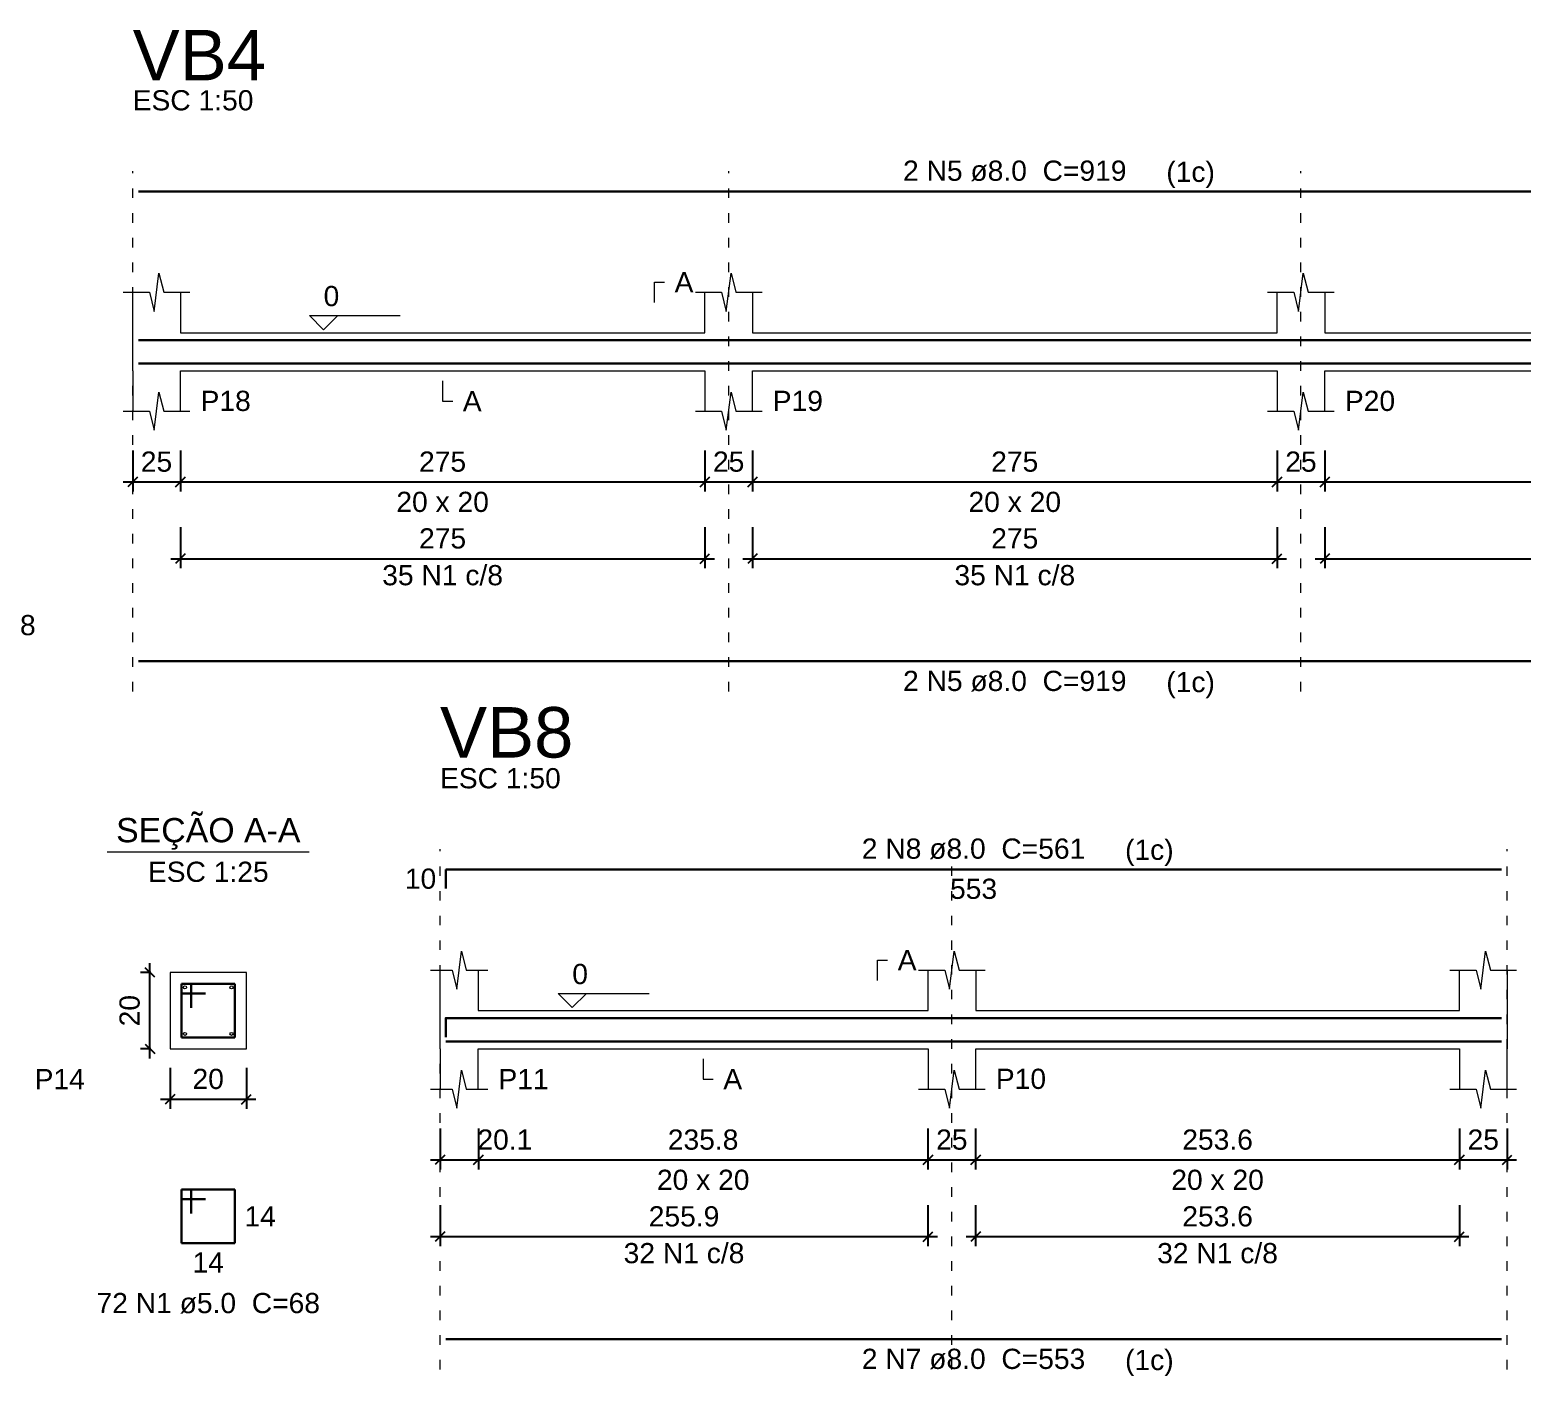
# Model space of a CAD drawing. Header units: millimetres. Extents: x 7 to 580, y -90 to 91.
# Drawn here: x 488.26 to 503.91, y 40.63 to 54.74 of the extents above; entities that cross this region are included whole.
import ezdxf

# ---------------------------------------------------------------- set-up
doc = ezdxf.new("R2010")
doc.units = ezdxf.units.MM
doc.linetypes.add('DOT2', pattern=[3.175, 0, -3.175])
for name, color, linetype, lineweight in [('DT-Barras na forma', 2, 'Continuous', 30), ('DT-Barras no corte', 5, 'Continuous', 5), ('DT-Barras rebatidas', 2, 'Continuous', 30), ('DT-Cotas', 9, 'Continuous', 5), ('DT-Forma', 5, 'Continuous', 5), ('DT-Pontilhado', 9, 'DOT2', 5), ('DT-Textos', 7, 'Continuous', 5), ('DT-Título', 3, 'Continuous', 20)]:
    doc.layers.add(name, color=color, linetype=linetype, lineweight=lineweight)
doc.styles.add('Arial', font='arial.ttf')
doc.styles.get("Standard").update_dxf_attribs({"font": 'arial.ttf'})
doc.dimstyles.new('UM_25.000000', dxfattribs={"dimtxt": 0.18, "dimasz": 0.1, "dimexe": 0.1, "dimexo": 0.2, "dimgap": 0, "dimtad": 1, "dimtih": 1, "dimtoh": 1, "dimdec": 1, "dimlfac": 25, "dimzin": 0, "dimdsep": 46, "dimtxsty": 'Standard', "dimblk": 'CLOSED', "dimblk1": 'CLOSED', "dimblk2": 'CLOSED', "dimcen": 0.09, "dimdle": 0.1, "dimadec": 1, "dimazin": 2, "dimtfac": 1, "dimtdec": 4, "dimtofl": 0, "dimtmove": 0, "dimatfit": 3, "dimldrblk": 'CLOSED', "dimfxl": 1, "dimtolj": 1, "dimarcsym": 0})
doc.dimstyles.new('UM_50.000000', dxfattribs={"dimtxt": 0.18, "dimasz": 0.1, "dimexe": 0.1, "dimexo": 0.2, "dimgap": 0, "dimtad": 1, "dimtih": 1, "dimtoh": 1, "dimdec": 1, "dimlfac": 50, "dimzin": 0, "dimdsep": 46, "dimtxsty": 'Standard', "dimblk": 'CLOSED', "dimblk1": 'CLOSED', "dimblk2": 'CLOSED', "dimcen": 0.09, "dimdle": 0.1, "dimadec": 1, "dimazin": 2, "dimtfac": 1, "dimtdec": 4, "dimtofl": 0, "dimtmove": 0, "dimatfit": 3, "dimldrblk": 'CLOSED', "dimfxl": 1, "dimtolj": 1, "dimarcsym": 0})

# ---------------------------------------------------------------- blocks, each defined once
blk = doc.blocks.new('_OBLIQUE')
at = {"color": 0, "linetype": 'ByBlock', "lineweight": -2}
blk.add_line((-0.5, -0.5), (0.5, 0.5), dxfattribs=at)
blk = doc.blocks.new('*D422')
at = {"layer": 'Defpoints', "color": 0, "transparency": 16777216}
for p in [(489.336, 50.534), (489.836, 50.534), (489.836, 50.004)]:
    blk.add_point(p, dxfattribs=at)
at = {"layer": 'DT-Cotas', "color": 0, "lineweight": -2, "transparency": 16777216}
for p, q in [((489.336, 50.334), (489.336, 49.904)), ((489.836, 50.334), (489.836, 49.904)), ((489.236, 50.004), (489.936, 50.004))]:
    blk.add_line(p, q, dxfattribs=at)
at = {"layer": 'DT-Cotas', "color": 0, "lineweight": -2, "transparency": 16777216, "xscale": 0.1, "yscale": 0.1, "zscale": 0.1, "rotation": 180}
blk.add_blockref('_OBLIQUE', (489.336, 50.004), dxfattribs=at)
at = {"layer": 'DT-Cotas', "color": 0, "lineweight": -2, "transparency": 16777216, "xscale": 0.1, "yscale": 0.1, "zscale": 0.1}
blk.add_blockref('_OBLIQUE', (489.836, 50.004), dxfattribs=at)
at = {"layer": 'DT-Cotas', "transparency": 16777216, "insert": (489.586, 50.216), "char_height": 0.2118, "attachment_point": 5, "rotation": 0.0057, "style": 'Arial'}
blk.add_mtext('\\A1;25', dxfattribs=at)
blk = doc.blocks.new('*D423')
at = {"layer": 'Defpoints', "color": 0, "transparency": 16777216}
for p in [(489.836, 50.534), (495.336, 50.534), (495.336, 50.004)]:
    blk.add_point(p, dxfattribs=at)
at = {"layer": 'DT-Cotas', "color": 0, "lineweight": -2, "transparency": 16777216}
for p, q in [((489.836, 50.334), (489.836, 49.904)), ((495.336, 50.334), (495.336, 49.904)), ((489.736, 50.004), (495.436, 50.004))]:
    blk.add_line(p, q, dxfattribs=at)
at = {"layer": 'DT-Cotas', "color": 0, "lineweight": -2, "transparency": 16777216, "xscale": 0.1, "yscale": 0.1, "zscale": 0.1, "rotation": 180}
blk.add_blockref('_OBLIQUE', (489.836, 50.004), dxfattribs=at)
at = {"layer": 'DT-Cotas', "color": 0, "lineweight": -2, "transparency": 16777216, "xscale": 0.1, "yscale": 0.1, "zscale": 0.1}
blk.add_blockref('_OBLIQUE', (495.336, 50.004), dxfattribs=at)
at = {"layer": 'DT-Cotas', "transparency": 16777216, "insert": (492.586, 50.216), "char_height": 0.2118, "attachment_point": 5, "rotation": 0.0057, "style": 'Arial'}
blk.add_mtext('\\A1;275', dxfattribs=at)
blk = doc.blocks.new('*D424')
at = {"layer": 'Defpoints', "color": 0, "transparency": 16777216}
for p in [(495.336, 50.534), (495.836, 50.534), (495.836, 50.004)]:
    blk.add_point(p, dxfattribs=at)
at = {"layer": 'DT-Cotas', "color": 0, "lineweight": -2, "transparency": 16777216}
for p, q in [((495.336, 50.334), (495.336, 49.904)), ((495.836, 50.334), (495.836, 49.904)), ((495.236, 50.004), (495.936, 50.004))]:
    blk.add_line(p, q, dxfattribs=at)
at = {"layer": 'DT-Cotas', "color": 0, "lineweight": -2, "transparency": 16777216, "xscale": 0.1, "yscale": 0.1, "zscale": 0.1, "rotation": 180}
blk.add_blockref('_OBLIQUE', (495.336, 50.004), dxfattribs=at)
at = {"layer": 'DT-Cotas', "color": 0, "lineweight": -2, "transparency": 16777216, "xscale": 0.1, "yscale": 0.1, "zscale": 0.1}
blk.add_blockref('_OBLIQUE', (495.836, 50.004), dxfattribs=at)
at = {"layer": 'DT-Cotas', "transparency": 16777216, "insert": (495.586, 50.216), "char_height": 0.2118, "attachment_point": 5, "rotation": 0.0057, "style": 'Arial'}
blk.add_mtext('\\A1;25', dxfattribs=at)
blk = doc.blocks.new('*D425')
at = {"layer": 'Defpoints', "color": 0, "transparency": 16777216}
for p in [(495.836, 50.534), (501.337, 50.534), (501.337, 50.004)]:
    blk.add_point(p, dxfattribs=at)
at = {"layer": 'DT-Cotas', "color": 0, "lineweight": -2, "transparency": 16777216}
for p, q in [((495.836, 50.334), (495.836, 49.904)), ((501.337, 50.334), (501.337, 49.904)), ((495.736, 50.004), (501.437, 50.004))]:
    blk.add_line(p, q, dxfattribs=at)
at = {"layer": 'DT-Cotas', "color": 0, "lineweight": -2, "transparency": 16777216, "xscale": 0.1, "yscale": 0.1, "zscale": 0.1, "rotation": 180}
blk.add_blockref('_OBLIQUE', (495.836, 50.004), dxfattribs=at)
at = {"layer": 'DT-Cotas', "color": 0, "lineweight": -2, "transparency": 16777216, "xscale": 0.1, "yscale": 0.1, "zscale": 0.1}
blk.add_blockref('_OBLIQUE', (501.337, 50.004), dxfattribs=at)
at = {"layer": 'DT-Cotas', "transparency": 16777216, "insert": (498.586, 50.216), "char_height": 0.2118, "attachment_point": 5, "rotation": 0.0057, "style": 'Arial'}
blk.add_mtext('\\A1;275', dxfattribs=at)
blk = doc.blocks.new('*D426')
at = {"layer": 'Defpoints', "color": 0, "transparency": 16777216}
for p in [(501.337, 50.534), (501.837, 50.534), (501.837, 50.004)]:
    blk.add_point(p, dxfattribs=at)
at = {"layer": 'DT-Cotas', "color": 0, "lineweight": -2, "transparency": 16777216}
for p, q in [((501.337, 50.334), (501.337, 49.904)), ((501.837, 50.334), (501.837, 49.904)), ((501.237, 50.004), (501.937, 50.004))]:
    blk.add_line(p, q, dxfattribs=at)
at = {"layer": 'DT-Cotas', "color": 0, "lineweight": -2, "transparency": 16777216, "xscale": 0.1, "yscale": 0.1, "zscale": 0.1, "rotation": 180}
blk.add_blockref('_OBLIQUE', (501.337, 50.004), dxfattribs=at)
at = {"layer": 'DT-Cotas', "color": 0, "lineweight": -2, "transparency": 16777216, "xscale": 0.1, "yscale": 0.1, "zscale": 0.1}
blk.add_blockref('_OBLIQUE', (501.837, 50.004), dxfattribs=at)
at = {"layer": 'DT-Cotas', "transparency": 16777216, "insert": (501.587, 50.216), "char_height": 0.2118, "attachment_point": 5, "rotation": 0.0057, "style": 'Arial'}
blk.add_mtext('\\A1;25', dxfattribs=at)
blk = doc.blocks.new('*D427')
at = {"layer": 'Defpoints', "color": 0, "transparency": 16777216}
for p in [(501.837, 50.534), (507.337, 50.534), (507.337, 50.004)]:
    blk.add_point(p, dxfattribs=at)
at = {"layer": 'DT-Cotas', "color": 0, "lineweight": -2, "transparency": 16777216}
for p, q in [((501.837, 50.334), (501.837, 49.904)), ((507.337, 50.334), (507.337, 49.904)), ((501.737, 50.004), (507.437, 50.004))]:
    blk.add_line(p, q, dxfattribs=at)
at = {"layer": 'DT-Cotas', "color": 0, "lineweight": -2, "transparency": 16777216, "xscale": 0.1, "yscale": 0.1, "zscale": 0.1, "rotation": 180}
blk.add_blockref('_OBLIQUE', (501.837, 50.004), dxfattribs=at)
at = {"layer": 'DT-Cotas', "color": 0, "lineweight": -2, "transparency": 16777216, "xscale": 0.1, "yscale": 0.1, "zscale": 0.1}
blk.add_blockref('_OBLIQUE', (507.337, 50.004), dxfattribs=at)
at = {"layer": 'DT-Cotas', "transparency": 16777216, "insert": (504.587, 50.216), "char_height": 0.2118, "attachment_point": 5, "rotation": 0.0057, "style": 'Arial'}
blk.add_mtext('\\A1;275', dxfattribs=at)
blk = doc.blocks.new('*D431')
at = {"layer": 'Defpoints', "color": 0, "transparency": 16777216}
for p in [(489.836, 49.729), (495.336, 49.729), (495.336, 49.199)]:
    blk.add_point(p, dxfattribs=at)
at = {"layer": 'DT-Cotas', "color": 0, "lineweight": -2, "transparency": 16777216}
for p, q in [((489.836, 49.529), (489.836, 49.099)), ((495.336, 49.529), (495.336, 49.099)), ((489.736, 49.199), (495.436, 49.199))]:
    blk.add_line(p, q, dxfattribs=at)
at = {"layer": 'DT-Cotas', "color": 0, "lineweight": -2, "transparency": 16777216, "xscale": 0.1, "yscale": 0.1, "zscale": 0.1, "rotation": 180}
blk.add_blockref('_OBLIQUE', (489.836, 49.199), dxfattribs=at)
at = {"layer": 'DT-Cotas', "color": 0, "lineweight": -2, "transparency": 16777216, "xscale": 0.1, "yscale": 0.1, "zscale": 0.1}
blk.add_blockref('_OBLIQUE', (495.336, 49.199), dxfattribs=at)
at = {"layer": 'DT-Cotas', "transparency": 16777216, "insert": (492.586, 49.411), "char_height": 0.2118, "attachment_point": 5, "rotation": 0.0057, "style": 'Arial'}
blk.add_mtext('\\A1;275', dxfattribs=at)
blk = doc.blocks.new('*D432')
at = {"layer": 'Defpoints', "color": 0, "transparency": 16777216}
for p in [(495.836, 49.729), (501.337, 49.729), (501.337, 49.199)]:
    blk.add_point(p, dxfattribs=at)
at = {"layer": 'DT-Cotas', "color": 0, "lineweight": -2, "transparency": 16777216}
for p, q in [((495.836, 49.529), (495.836, 49.099)), ((501.337, 49.529), (501.337, 49.099)), ((495.736, 49.199), (501.437, 49.199))]:
    blk.add_line(p, q, dxfattribs=at)
at = {"layer": 'DT-Cotas', "color": 0, "lineweight": -2, "transparency": 16777216, "xscale": 0.1, "yscale": 0.1, "zscale": 0.1, "rotation": 180}
blk.add_blockref('_OBLIQUE', (495.836, 49.199), dxfattribs=at)
at = {"layer": 'DT-Cotas', "color": 0, "lineweight": -2, "transparency": 16777216, "xscale": 0.1, "yscale": 0.1, "zscale": 0.1}
blk.add_blockref('_OBLIQUE', (501.337, 49.199), dxfattribs=at)
at = {"layer": 'DT-Cotas', "transparency": 16777216, "insert": (498.586, 49.411), "char_height": 0.2118, "attachment_point": 5, "rotation": 0.0057, "style": 'Arial'}
blk.add_mtext('\\A1;275', dxfattribs=at)
blk = doc.blocks.new('*D433')
at = {"layer": 'Defpoints', "color": 0, "transparency": 16777216}
for p in [(501.837, 49.729), (507.337, 49.729), (507.337, 49.199)]:
    blk.add_point(p, dxfattribs=at)
at = {"layer": 'DT-Cotas', "color": 0, "lineweight": -2, "transparency": 16777216}
for p, q in [((501.837, 49.529), (501.837, 49.099)), ((507.337, 49.529), (507.337, 49.099)), ((501.737, 49.199), (507.437, 49.199))]:
    blk.add_line(p, q, dxfattribs=at)
at = {"layer": 'DT-Cotas', "color": 0, "lineweight": -2, "transparency": 16777216, "xscale": 0.1, "yscale": 0.1, "zscale": 0.1, "rotation": 180}
blk.add_blockref('_OBLIQUE', (501.837, 49.199), dxfattribs=at)
at = {"layer": 'DT-Cotas', "color": 0, "lineweight": -2, "transparency": 16777216, "xscale": 0.1, "yscale": 0.1, "zscale": 0.1}
blk.add_blockref('_OBLIQUE', (507.337, 49.199), dxfattribs=at)
at = {"layer": 'DT-Cotas', "transparency": 16777216, "insert": (504.587, 49.411), "char_height": 0.2118, "attachment_point": 5, "rotation": 0.0057, "style": 'Arial'}
blk.add_mtext('\\A1;275', dxfattribs=at)
blk = doc.blocks.new('*D744')
at = {"layer": 'Defpoints', "color": 0, "transparency": 16777216}
for p in [(489.517, 44.86), (489.728, 44.86), (489.728, 44.06)]:
    blk.add_point(p, dxfattribs=at)
at = {"layer": 'DT-Cotas', "color": 0, "lineweight": -2, "transparency": 16777216}
for p, q in [((489.517, 43.96), (489.517, 44.96)), ((489.528, 44.86), (489.417, 44.86)), ((489.528, 44.06), (489.417, 44.06))]:
    blk.add_line(p, q, dxfattribs=at)
at = {"layer": 'DT-Cotas', "color": 0, "lineweight": -2, "transparency": 16777216, "xscale": 0.1, "yscale": 0.1, "zscale": 0.1}
for p, rotation in [((489.517, 44.86), 90), ((489.517, 44.06), 270)]:
    blk.add_blockref('_OBLIQUE', p, dxfattribs=dict(at, rotation=rotation))
at = {"layer": 'DT-Cotas', "transparency": 16777216, "insert": (489.305, 44.46), "char_height": 0.2118, "attachment_point": 5, "rotation": 90, "style": 'Arial'}
blk.add_mtext('\\A1;20', dxfattribs=at)
blk = doc.blocks.new('*D745')
at = {"layer": 'Defpoints', "color": 0, "transparency": 16777216}
for p in [(489.728, 44.06), (490.528, 44.06), (490.528, 43.531)]:
    blk.add_point(p, dxfattribs=at)
at = {"layer": 'DT-Cotas', "color": 0, "lineweight": -2, "transparency": 16777216}
for p, q in [((489.728, 43.86), (489.728, 43.431)), ((490.528, 43.86), (490.528, 43.431)), ((489.628, 43.531), (490.628, 43.531))]:
    blk.add_line(p, q, dxfattribs=at)
at = {"layer": 'DT-Cotas', "color": 0, "lineweight": -2, "transparency": 16777216, "xscale": 0.1, "yscale": 0.1, "zscale": 0.1, "rotation": 180}
blk.add_blockref('_OBLIQUE', (489.728, 43.531), dxfattribs=at)
at = {"layer": 'DT-Cotas', "color": 0, "lineweight": -2, "transparency": 16777216, "xscale": 0.1, "yscale": 0.1, "zscale": 0.1}
blk.add_blockref('_OBLIQUE', (490.528, 43.531), dxfattribs=at)
at = {"layer": 'DT-Cotas', "transparency": 16777216, "insert": (490.128, 43.743), "char_height": 0.2118, "attachment_point": 5, "rotation": 0.0057, "style": 'Arial'}
blk.add_mtext('\\A1;20', dxfattribs=at)
blk = doc.blocks.new('*D748')
at = {"layer": 'Defpoints', "color": 0, "transparency": 16777216}
for p in [(492.559, 43.425), (492.961, 43.425), (492.961, 42.896)]:
    blk.add_point(p, dxfattribs=at)
at = {"layer": 'DT-Cotas', "color": 0, "lineweight": -2, "transparency": 16777216}
for p, q in [((492.559, 43.225), (492.559, 42.796)), ((492.961, 43.225), (492.961, 42.796)), ((492.459, 42.896), (493.061, 42.896))]:
    blk.add_line(p, q, dxfattribs=at)
at = {"layer": 'DT-Cotas', "color": 0, "lineweight": -2, "transparency": 16777216, "xscale": 0.1, "yscale": 0.1, "zscale": 0.1, "rotation": 180}
blk.add_blockref('_OBLIQUE', (492.559, 42.896), dxfattribs=at)
at = {"layer": 'DT-Cotas', "color": 0, "lineweight": -2, "transparency": 16777216, "xscale": 0.1, "yscale": 0.1, "zscale": 0.1}
blk.add_blockref('_OBLIQUE', (492.961, 42.896), dxfattribs=at)
at = {"layer": 'DT-Cotas', "transparency": 16777216, "insert": (493.239, 43.107), "char_height": 0.2118, "attachment_point": 5, "rotation": 0.0057, "style": 'Arial'}
blk.add_mtext('\\A1;20.1', dxfattribs=at)
blk = doc.blocks.new('*D749')
at = {"layer": 'Defpoints', "color": 0, "transparency": 16777216}
for p in [(492.961, 43.425), (497.676, 43.425), (497.676, 42.896)]:
    blk.add_point(p, dxfattribs=at)
at = {"layer": 'DT-Cotas', "color": 0, "lineweight": -2, "transparency": 16777216}
for p, q in [((492.961, 43.225), (492.961, 42.796)), ((497.676, 43.225), (497.676, 42.796)), ((492.861, 42.896), (497.776, 42.896))]:
    blk.add_line(p, q, dxfattribs=at)
at = {"layer": 'DT-Cotas', "color": 0, "lineweight": -2, "transparency": 16777216, "xscale": 0.1, "yscale": 0.1, "zscale": 0.1, "rotation": 180}
blk.add_blockref('_OBLIQUE', (492.961, 42.896), dxfattribs=at)
at = {"layer": 'DT-Cotas', "color": 0, "lineweight": -2, "transparency": 16777216, "xscale": 0.1, "yscale": 0.1, "zscale": 0.1}
blk.add_blockref('_OBLIQUE', (497.676, 42.896), dxfattribs=at)
at = {"layer": 'DT-Cotas', "transparency": 16777216, "insert": (495.318, 43.107), "char_height": 0.2118, "attachment_point": 5, "rotation": 0.0057, "style": 'Arial'}
blk.add_mtext('\\A1;235.8', dxfattribs=at)
blk = doc.blocks.new('*D750')
at = {"layer": 'Defpoints', "color": 0, "transparency": 16777216}
for p in [(497.676, 43.425), (498.176, 43.425), (498.176, 42.896)]:
    blk.add_point(p, dxfattribs=at)
at = {"layer": 'DT-Cotas', "color": 0, "lineweight": -2, "transparency": 16777216}
for p, q in [((497.676, 43.225), (497.676, 42.796)), ((498.176, 43.225), (498.176, 42.796)), ((497.576, 42.896), (498.276, 42.896))]:
    blk.add_line(p, q, dxfattribs=at)
at = {"layer": 'DT-Cotas', "color": 0, "lineweight": -2, "transparency": 16777216, "xscale": 0.1, "yscale": 0.1, "zscale": 0.1, "rotation": 180}
blk.add_blockref('_OBLIQUE', (497.676, 42.896), dxfattribs=at)
at = {"layer": 'DT-Cotas', "color": 0, "lineweight": -2, "transparency": 16777216, "xscale": 0.1, "yscale": 0.1, "zscale": 0.1}
blk.add_blockref('_OBLIQUE', (498.176, 42.896), dxfattribs=at)
at = {"layer": 'DT-Cotas', "transparency": 16777216, "insert": (497.926, 43.107), "char_height": 0.2118, "attachment_point": 5, "rotation": 0.0057, "style": 'Arial'}
blk.add_mtext('\\A1;25', dxfattribs=at)
blk = doc.blocks.new('*D751')
at = {"layer": 'Defpoints', "color": 0, "transparency": 16777216}
for p in [(498.176, 43.425), (503.249, 43.425), (503.249, 42.896)]:
    blk.add_point(p, dxfattribs=at)
at = {"layer": 'DT-Cotas', "color": 0, "lineweight": -2, "transparency": 16777216}
for p, q in [((498.176, 43.225), (498.176, 42.796)), ((503.249, 43.225), (503.249, 42.796)), ((498.076, 42.896), (503.349, 42.896))]:
    blk.add_line(p, q, dxfattribs=at)
at = {"layer": 'DT-Cotas', "color": 0, "lineweight": -2, "transparency": 16777216, "xscale": 0.1, "yscale": 0.1, "zscale": 0.1, "rotation": 180}
blk.add_blockref('_OBLIQUE', (498.176, 42.896), dxfattribs=at)
at = {"layer": 'DT-Cotas', "color": 0, "lineweight": -2, "transparency": 16777216, "xscale": 0.1, "yscale": 0.1, "zscale": 0.1}
blk.add_blockref('_OBLIQUE', (503.249, 42.896), dxfattribs=at)
at = {"layer": 'DT-Cotas', "transparency": 16777216, "insert": (500.713, 43.107), "char_height": 0.2118, "attachment_point": 5, "rotation": 0.0057, "style": 'Arial'}
blk.add_mtext('\\A1;253.6', dxfattribs=at)
blk = doc.blocks.new('*D752')
at = {"layer": 'Defpoints', "color": 0, "transparency": 16777216}
for p in [(503.249, 43.425), (503.749, 43.425), (503.749, 42.896)]:
    blk.add_point(p, dxfattribs=at)
at = {"layer": 'DT-Cotas', "color": 0, "lineweight": -2, "transparency": 16777216}
for p, q in [((503.249, 43.225), (503.249, 42.796)), ((503.749, 43.225), (503.749, 42.796)), ((503.149, 42.896), (503.849, 42.896))]:
    blk.add_line(p, q, dxfattribs=at)
at = {"layer": 'DT-Cotas', "color": 0, "lineweight": -2, "transparency": 16777216, "xscale": 0.1, "yscale": 0.1, "zscale": 0.1, "rotation": 180}
blk.add_blockref('_OBLIQUE', (503.249, 42.896), dxfattribs=at)
at = {"layer": 'DT-Cotas', "color": 0, "lineweight": -2, "transparency": 16777216, "xscale": 0.1, "yscale": 0.1, "zscale": 0.1}
blk.add_blockref('_OBLIQUE', (503.749, 42.896), dxfattribs=at)
at = {"layer": 'DT-Cotas', "transparency": 16777216, "insert": (503.499, 43.107), "char_height": 0.2118, "attachment_point": 5, "rotation": 0.0057, "style": 'Arial'}
blk.add_mtext('\\A1;25', dxfattribs=at)
blk = doc.blocks.new('*D755')
at = {"layer": 'Defpoints', "color": 0, "transparency": 16777216}
for p in [(492.559, 42.62), (497.676, 42.62), (497.676, 42.091)]:
    blk.add_point(p, dxfattribs=at)
at = {"layer": 'DT-Cotas', "color": 0, "lineweight": -2, "transparency": 16777216}
for p, q in [((492.559, 42.42), (492.559, 41.991)), ((497.676, 42.42), (497.676, 41.991)), ((492.459, 42.091), (497.776, 42.091))]:
    blk.add_line(p, q, dxfattribs=at)
at = {"layer": 'DT-Cotas', "color": 0, "lineweight": -2, "transparency": 16777216, "xscale": 0.1, "yscale": 0.1, "zscale": 0.1, "rotation": 180}
blk.add_blockref('_OBLIQUE', (492.559, 42.091), dxfattribs=at)
at = {"layer": 'DT-Cotas', "color": 0, "lineweight": -2, "transparency": 16777216, "xscale": 0.1, "yscale": 0.1, "zscale": 0.1}
blk.add_blockref('_OBLIQUE', (497.676, 42.091), dxfattribs=at)
at = {"layer": 'DT-Cotas', "transparency": 16777216, "insert": (495.118, 42.302), "char_height": 0.2118, "attachment_point": 5, "rotation": 0.0057, "style": 'Arial'}
blk.add_mtext('\\A1;255.9', dxfattribs=at)
blk = doc.blocks.new('*D756')
at = {"layer": 'Defpoints', "color": 0, "transparency": 16777216}
for p in [(498.176, 42.62), (503.249, 42.62), (503.249, 42.091)]:
    blk.add_point(p, dxfattribs=at)
at = {"layer": 'DT-Cotas', "color": 0, "lineweight": -2, "transparency": 16777216}
for p, q in [((498.176, 42.42), (498.176, 41.991)), ((503.249, 42.42), (503.249, 41.991)), ((498.076, 42.091), (503.349, 42.091))]:
    blk.add_line(p, q, dxfattribs=at)
at = {"layer": 'DT-Cotas', "color": 0, "lineweight": -2, "transparency": 16777216, "xscale": 0.1, "yscale": 0.1, "zscale": 0.1, "rotation": 180}
blk.add_blockref('_OBLIQUE', (498.176, 42.091), dxfattribs=at)
at = {"layer": 'DT-Cotas', "color": 0, "lineweight": -2, "transparency": 16777216, "xscale": 0.1, "yscale": 0.1, "zscale": 0.1}
blk.add_blockref('_OBLIQUE', (503.249, 42.091), dxfattribs=at)
at = {"layer": 'DT-Cotas', "transparency": 16777216, "insert": (500.713, 42.302), "char_height": 0.2118, "attachment_point": 5, "rotation": 0.0057, "style": 'Arial'}
blk.add_mtext('\\A1;253.6', dxfattribs=at)

msp = doc.modelspace()

# ---------------------------------------------------------------- linework, layer by layer
at = {"layer": 'DT-Barras na forma'}
for p, q in [((489.9484, 44.7404), (489.8484, 44.7404)), ((489.8484, 44.7404), (489.8484, 44.1804)), ((490.4084, 44.7404), (489.8484, 44.7404)), ((489.8484, 44.7404), (489.8484, 44.6404)), ((489.8484, 44.6404), (490.0984, 44.6404)), ((489.9484, 44.4904), (489.9484, 44.7404)), ((490.4084, 44.1804), (490.4084, 44.7404)), ((489.8484, 44.1804), (490.4084, 44.1804))]:
    msp.add_line(p, q, dxfattribs=at)
for points in [[(489.3961, 51.4912), (507.7769, 51.4912)], [(489.3961, 51.2472), (507.7769, 51.2472)], [(492.6193, 44.1824), (492.6193, 44.3824), (503.6888, 44.3824)], [(492.6193, 44.1384), (503.6888, 44.1384)]]:
    msp.add_lwpolyline(points, dxfattribs=at)
at = {"layer": 'DT-Barras no corte'}
for centre in [(489.8844, 44.7044), (490.3724, 44.7044), (489.8844, 44.2164), (490.3724, 44.2164)]:
    msp.add_circle(centre, 0.016, dxfattribs=at)
at = {"layer": 'DT-Barras rebatidas'}
for p, q in [((489.3961, 53.0502), (507.7769, 53.0502)), ((489.3961, 48.1244), (507.7769, 48.1244)), ((492.6193, 45.7414), (492.6193, 45.9414)), ((492.6193, 45.9414), (503.6888, 45.9414)), ((489.9484, 42.5837), (489.8484, 42.5837)), ((489.8484, 42.5837), (489.8484, 42.0237)), ((490.4084, 42.5837), (489.8484, 42.5837)), ((489.8484, 42.5837), (489.8484, 42.4837)), ((489.9484, 42.3337), (489.9484, 42.5837)), ((490.4084, 42.0237), (490.4084, 42.5837)), ((489.8484, 42.4837), (490.0984, 42.4837)), ((489.8484, 42.0237), (490.4084, 42.0237)), ((492.6193, 41.0156), (503.6888, 41.0156))]:
    msp.add_line(p, q, dxfattribs=at)
at = {"layer": 'DT-Forma'}
for p, q in [((489.5611, 51.7928), (489.6111, 52.1928)), ((489.6111, 52.1928), (489.6611, 51.9928)), ((495.5614, 51.7928), (495.6114, 52.1928)), ((495.6114, 52.1928), (495.6614, 51.9928)), ((501.5616, 51.7928), (501.6116, 52.1928)), ((501.6116, 52.1928), (501.6616, 51.9928)), ((489.2361, 51.9928), (489.5111, 51.9928)), ((489.3361, 51.5692), (489.3361, 51.9928)), ((489.5111, 51.9928), (489.5611, 51.7928)), ((489.6611, 51.9928), (489.9361, 51.9928)), ((489.8361, 51.9928), (489.8361, 51.5692)), ((495.2364, 51.9928), (495.5114, 51.9928)), ((495.3364, 51.5692), (495.3364, 51.9928)), ((495.5114, 51.9928), (495.5614, 51.7928)), ((495.6614, 51.9928), (495.9364, 51.9928)), ((495.8364, 51.9928), (495.8364, 51.5692)), ((501.2366, 51.9928), (501.5116, 51.9928)), ((501.3366, 51.5692), (501.3366, 51.9928)), ((501.5116, 51.9928), (501.5616, 51.7928)), ((501.6616, 51.9928), (501.9366, 51.9928)), ((501.8366, 51.9928), (501.8366, 51.5692)), ((489.8361, 51.5692), (495.3364, 51.5692)), ((495.8364, 51.5692), (501.3366, 51.5692)), ((501.8366, 51.5692), (507.3369, 51.5692)), ((489.3361, 51.1692), (489.3361, 50.7456)), ((489.8361, 50.7456), (489.8361, 51.1692)), ((489.8361, 51.1692), (495.3364, 51.1692)), ((495.3364, 51.1692), (495.3364, 50.7456)), ((495.8364, 50.7456), (495.8364, 51.1692)), ((495.8364, 51.1692), (501.3366, 51.1692)), ((501.3366, 51.1692), (501.3366, 50.7456)), ((501.8366, 50.7456), (501.8366, 51.1692)), ((501.8366, 51.1692), (507.3369, 51.1692)), ((489.5611, 50.5456), (489.6111, 50.9456)), ((489.6111, 50.9456), (489.6611, 50.7456)), ((495.5614, 50.5456), (495.6114, 50.9456)), ((495.6114, 50.9456), (495.6614, 50.7456)), ((501.5616, 50.5456), (501.6116, 50.9456)), ((501.6116, 50.9456), (501.6616, 50.7456)), ((489.2361, 50.7456), (489.5111, 50.7456)), ((489.5111, 50.7456), (489.5611, 50.5456)), ((489.6611, 50.7456), (489.9361, 50.7456)), ((495.2364, 50.7456), (495.5114, 50.7456)), ((495.5114, 50.7456), (495.5614, 50.5456)), ((495.6614, 50.7456), (495.9364, 50.7456)), ((501.2366, 50.7456), (501.5116, 50.7456)), ((501.5116, 50.7456), (501.5616, 50.5456)), ((501.6616, 50.7456), (501.9366, 50.7456)), ((492.7349, 44.684), (492.7849, 45.084)), ((492.7849, 45.084), (492.8349, 44.884)), ((497.9014, 44.684), (497.9514, 45.084)), ((497.9514, 45.084), (498.0014, 44.884)), ((503.4738, 44.684), (503.5238, 45.084)), ((503.5238, 45.084), (503.5738, 44.884)), ((490.5284, 44.8604), (489.7284, 44.8604)), ((489.7284, 44.8604), (489.7284, 44.0604)), ((490.5284, 44.0604), (490.5284, 44.8604)), ((492.4593, 44.884), (492.6849, 44.884)), ((492.5593, 44.4604), (492.5593, 44.884)), ((492.6849, 44.884), (492.7349, 44.684)), ((492.8349, 44.884), (493.0605, 44.884)), ((492.9605, 44.884), (492.9605, 44.4604)), ((497.5764, 44.884), (497.8514, 44.884)), ((497.6764, 44.4604), (497.6764, 44.884)), ((497.8514, 44.884), (497.9014, 44.684)), ((498.0014, 44.884), (498.2764, 44.884)), ((498.1764, 44.884), (498.1764, 44.4604)), ((503.1488, 44.884), (503.4238, 44.884)), ((503.2488, 44.4604), (503.2488, 44.884)), ((503.4238, 44.884), (503.4738, 44.684)), ((503.5738, 44.884), (503.8488, 44.884)), ((503.7488, 44.884), (503.7488, 44.4604)), ((492.9605, 44.4604), (497.6764, 44.4604)), ((498.1764, 44.4604), (503.2488, 44.4604)), ((489.7284, 44.0604), (490.5284, 44.0604)), ((492.5593, 44.0604), (492.5593, 43.6368)), ((492.9605, 43.6368), (492.9605, 44.0604)), ((492.9605, 44.0604), (497.6764, 44.0604)), ((497.6764, 44.0604), (497.6764, 43.6368)), ((498.1764, 43.6368), (498.1764, 44.0604)), ((498.1764, 44.0604), (503.2488, 44.0604)), ((503.2488, 44.0604), (503.2488, 43.6368)), ((503.7488, 43.6368), (503.7488, 44.0604)), ((492.7349, 43.4368), (492.7849, 43.8368)), ((492.7849, 43.8368), (492.8349, 43.6368)), ((497.9014, 43.4368), (497.9514, 43.8368)), ((497.9514, 43.8368), (498.0014, 43.6368)), ((503.4738, 43.4368), (503.5238, 43.8368)), ((503.5238, 43.8368), (503.5738, 43.6368)), ((492.4593, 43.6368), (492.6849, 43.6368)), ((492.6849, 43.6368), (492.7349, 43.4368)), ((492.8349, 43.6368), (493.0605, 43.6368)), ((497.5764, 43.6368), (497.8514, 43.6368)), ((497.8514, 43.6368), (497.9014, 43.4368)), ((498.0014, 43.6368), (498.2764, 43.6368)), ((503.1488, 43.6368), (503.4238, 43.6368)), ((503.4238, 43.6368), (503.4738, 43.4368)), ((503.5738, 43.6368), (503.8488, 43.6368))]:
    msp.add_line(p, q, dxfattribs=at)
at = {"layer": 'DT-Forma', "linetype": 'Continuous'}
for p, q in [((489.3361, 51.1692), (489.3361, 51.5692)), ((492.5593, 44.0604), (492.5593, 44.4604)), ((503.7488, 44.4604), (503.7488, 44.0604))]:
    msp.add_line(p, q, dxfattribs=at)
at = {"layer": 'DT-Pontilhado', "ltscale": 0.05}
for p, q in [((489.3361, 47.8067), (489.3361, 53.262)), ((495.5864, 47.8067), (495.5864, 53.262)), ((501.5866, 47.8067), (501.5866, 53.262)), ((492.5593, 40.6979), (492.5593, 46.1532)), ((497.9264, 40.6979), (497.9264, 46.1532)), ((503.7488, 40.6979), (503.7488, 46.1532))]:
    msp.add_line(p, q, dxfattribs=at)
at = {"layer": 'DT-Textos'}
msp.add_line((489.0694, 46.1253), (491.1874, 46.1253), dxfattribs=at)
for points in [[(494.8069, 51.8869), (494.8069, 52.0987), (494.9128, 52.0987)], [(491.4862, 51.7492), (491.3379, 51.601), (491.1897, 51.7492), (492.1428, 51.7492)], [(492.5862, 51.0633), (492.5862, 50.8515), (492.6921, 50.8515)], [(497.1469, 44.7781), (497.1469, 44.9899), (497.2528, 44.9899)], [(494.0944, 44.6405), (493.9462, 44.4922), (493.7979, 44.6405), (494.751, 44.6405)], [(495.3184, 43.9545), (495.3184, 43.7427), (495.4243, 43.7427)]]:
    msp.add_lwpolyline(points, dxfattribs=at)

# ---------------------------------------------------------------- texts
at = {"layer": 'DT-Barras rebatidas', "color": 7, "char_height": 0.2118, "line_spacing_factor": 0.9, "style": 'Arial'}
for s, insert, width, attachment_point in [('2 N5 ø8.0  C=919', (498.5861, 53.1565), 4.06656, 8), ('35 N1 c/8', (492.5862, 48.9178), 2.28744, 8), ('35 N1 c/8', (498.5865, 48.9178), 2.28744, 8), ('70 N1 ø5.0  C=68', (487.1472, 48.3915), 4.06656, 8), ('2 N5 ø8.0  C=919', (498.5861, 47.8065), 4.06656, 8), ('2 N8 ø8.0  C=561', (498.1539, 46.0477), 4.06656, 8), ('10', (492.5194, 45.7355), 0.90832, 9), ('553', (498.1541, 45.8441), 1.16248, 2), ('14', (490.5085, 42.4096), 0.90832, 1), ('32 N1 c/8', (495.1178, 41.809), 2.28744, 8), ('32 N1 c/8', (500.7126, 41.809), 2.28744, 8), ('14', (490.1284, 41.9264), 0.90832, 2), ('72 N1 ø5.0  C=68', (490.1288, 41.2827), 4.06656, 8), ('2 N7 ø8.0  C=553', (498.1539, 40.6977), 4.06656, 8)]:
    msp.add_mtext(s, dxfattribs=dict(at, insert=insert, width=width, attachment_point=attachment_point))
at = {"layer": 'DT-Textos', "line_spacing_factor": 0.798, "style": 'Arial'}
for s, insert, char_height, width, attachment_point in [('ESC 1:50', (489.3361, 53.8975), 0.2118, 2.03328, 7), ('(1c)', (500.1751, 53.0866), 0.2118, 1.01664, 7), ('A', (495.0191, 51.9925), 0.2118, 0.25416, 7), ('0', (491.3381, 51.8445), 0.2118, 0.25416, 7), ('P18', (490.0481, 50.7455), 0.2118, 0.76248, 7), ('A', (492.7981, 50.7455), 0.2118, 0.25416, 7), ('P19', (496.0481, 50.7455), 0.2118, 0.76248, 7), ('P20', (502.0481, 50.7455), 0.2118, 0.76248, 7), ('20 x 20', (492.5861, 49.6865), 0.2118, 1.77912, 8), ('20 x 20', (498.5861, 49.6865), 0.2118, 1.77912, 8), ('(1c)', (500.1751, 47.7366), 0.2118, 1.01664, 7), ('ESC 1:50', (492.5589, 46.7887), 0.2118, 2.03328, 7), ('SEÇÃO A-A', (490.1288, 46.1478), 0.25416, 2.744928, 8), ('(1c)', (499.7429, 45.9778), 0.2118, 1.01664, 7), ('ESC 1:25', (490.1288, 45.8077), 0.2118, 2.03328, 8), ('A', (497.3589, 44.8837), 0.2118, 0.25416, 7), ('0', (493.9459, 44.7357), 0.2118, 0.25416, 7), ('P14', (488.3078, 43.6367), 0.2118, 0.76248, 7), ('P11', (493.1719, 43.6367), 0.2118, 0.76248, 7), ('A', (495.5299, 43.6367), 0.2118, 0.25416, 7), ('P10', (498.3879, 43.6367), 0.2118, 0.76248, 7), ('20 x 20', (495.3189, 42.5777), 0.2118, 1.77912, 8), ('20 x 20', (500.7129, 42.5777), 0.2118, 1.77912, 8), ('(1c)', (499.7429, 40.6278), 0.2118, 1.01664, 7)]:
    msp.add_mtext(s, dxfattribs=dict(at, insert=insert, char_height=char_height, width=width, attachment_point=attachment_point))
at = {"layer": 'DT-Título', "char_height": 0.5295, "width": 1.9062, "attachment_point": 7, "line_spacing_factor": 0.798, "style": 'Arial'}
for s, insert in [('VB4', (489.3361, 54.2154)), ('VB8', (492.5589, 47.1066))]:
    msp.add_mtext(s, dxfattribs=dict(at, insert=insert))

# ---------------------------------------------------------------- dimensions: what is measured, and where the dimension line sits
at = {"layer": 'DT-Cotas'}
for base, p1, p2, dimstyle, override, picture, middle in [((489.8361, 50.0043), (489.3361, 50.5338), (489.8361, 50.5338), 'UM_50.000000', {"dimtxt": 0.2118, "dimasz": 0.1, "dimexe": 0.1, "dimexo": 0.2, "dimtad": 1, "dimtih": 0, "dimtoh": 0, "dimdec": 1, "dimlfac": 50, "dimzin": 8, "dimtxsty": 'Arial', "dimblk": 'OBLIQUE', "dimblk1": 'OBLIQUE', "dimblk2": 'OBLIQUE', "dimsah": 1, "dimdle": 0.1, "dimse1": 0, "dimse2": 0, "dimclrt": 256, "dimadec": 1, "dimazin": 3, "dimtmove": 2, "dimldrblk": 'OBLIQUE'}, '*D422', (489.5861, 50.2161)), ((495.3364, 50.0043), (489.8361, 50.5338), (495.3364, 50.5338), 'UM_50.000000', {"dimtxt": 0.2118, "dimasz": 0.1, "dimexe": 0.1, "dimexo": 0.2, "dimtad": 1, "dimtih": 0, "dimtoh": 0, "dimdec": 1, "dimlfac": 50, "dimzin": 8, "dimtxsty": 'Arial', "dimblk": 'OBLIQUE', "dimblk1": 'OBLIQUE', "dimblk2": 'OBLIQUE', "dimsah": 1, "dimdle": 0.1, "dimse1": 0, "dimse2": 0, "dimclrt": 256, "dimadec": 1, "dimazin": 3, "dimtmove": 2, "dimldrblk": 'OBLIQUE'}, '*D423', (492.5862, 50.2161)), ((495.8364, 50.0043), (495.3364, 50.5338), (495.8364, 50.5338), 'UM_50.000000', {"dimtxt": 0.2118, "dimasz": 0.1, "dimexe": 0.1, "dimexo": 0.2, "dimtad": 1, "dimtih": 0, "dimtoh": 0, "dimdec": 1, "dimlfac": 50, "dimzin": 8, "dimtxsty": 'Arial', "dimblk": 'OBLIQUE', "dimblk1": 'OBLIQUE', "dimblk2": 'OBLIQUE', "dimsah": 1, "dimdle": 0.1, "dimse1": 0, "dimse2": 0, "dimclrt": 256, "dimadec": 1, "dimazin": 3, "dimtmove": 2, "dimldrblk": 'OBLIQUE'}, '*D424', (495.5864, 50.2161)), ((501.3366, 50.0043), (495.8364, 50.5338), (501.3366, 50.5338), 'UM_50.000000', {"dimtxt": 0.2118, "dimasz": 0.1, "dimexe": 0.1, "dimexo": 0.2, "dimtad": 1, "dimtih": 0, "dimtoh": 0, "dimdec": 1, "dimlfac": 50, "dimzin": 8, "dimtxsty": 'Arial', "dimblk": 'OBLIQUE', "dimblk1": 'OBLIQUE', "dimblk2": 'OBLIQUE', "dimsah": 1, "dimdle": 0.1, "dimse1": 0, "dimse2": 0, "dimclrt": 256, "dimadec": 1, "dimazin": 3, "dimtmove": 2, "dimldrblk": 'OBLIQUE'}, '*D425', (498.5865, 50.2161)), ((501.8366, 50.0043), (501.3366, 50.5338), (501.8366, 50.5338), 'UM_50.000000', {"dimtxt": 0.2118, "dimasz": 0.1, "dimexe": 0.1, "dimexo": 0.2, "dimtad": 1, "dimtih": 0, "dimtoh": 0, "dimdec": 1, "dimlfac": 50, "dimzin": 8, "dimtxsty": 'Arial', "dimblk": 'OBLIQUE', "dimblk1": 'OBLIQUE', "dimblk2": 'OBLIQUE', "dimsah": 1, "dimdle": 0.1, "dimse1": 0, "dimse2": 0, "dimclrt": 256, "dimadec": 1, "dimazin": 3, "dimtmove": 2, "dimldrblk": 'OBLIQUE'}, '*D426', (501.5866, 50.2161)), ((507.3369, 50.0043), (501.8366, 50.5338), (507.3369, 50.5338), 'UM_50.000000', {"dimtxt": 0.2118, "dimasz": 0.1, "dimexe": 0.1, "dimexo": 0.2, "dimtad": 1, "dimtih": 0, "dimtoh": 0, "dimdec": 1, "dimlfac": 50, "dimzin": 8, "dimtxsty": 'Arial', "dimblk": 'OBLIQUE', "dimblk1": 'OBLIQUE', "dimblk2": 'OBLIQUE', "dimsah": 1, "dimdle": 0.1, "dimse1": 0, "dimse2": 0, "dimclrt": 256, "dimadec": 1, "dimazin": 3, "dimtmove": 2, "dimldrblk": 'OBLIQUE'}, '*D427', (504.5867, 50.2161)), ((495.3364, 49.1995), (489.8361, 49.729), (495.3364, 49.729), 'UM_50.000000', {"dimtxt": 0.2118, "dimasz": 0.1, "dimexe": 0.1, "dimexo": 0.2, "dimtad": 1, "dimtih": 0, "dimtoh": 0, "dimdec": 1, "dimlfac": 50, "dimzin": 8, "dimtxsty": 'Arial', "dimblk": 'OBLIQUE', "dimblk1": 'OBLIQUE', "dimblk2": 'OBLIQUE', "dimsah": 1, "dimdle": 0.1, "dimse1": 0, "dimse2": 0, "dimclrt": 256, "dimadec": 1, "dimazin": 3, "dimtmove": 2, "dimldrblk": 'OBLIQUE'}, '*D431', (492.5862, 49.4113)), ((501.3366, 49.1995), (495.8364, 49.729), (501.3366, 49.729), 'UM_50.000000', {"dimtxt": 0.2118, "dimasz": 0.1, "dimexe": 0.1, "dimexo": 0.2, "dimtad": 1, "dimtih": 0, "dimtoh": 0, "dimdec": 1, "dimlfac": 50, "dimzin": 8, "dimtxsty": 'Arial', "dimblk": 'OBLIQUE', "dimblk1": 'OBLIQUE', "dimblk2": 'OBLIQUE', "dimsah": 1, "dimdle": 0.1, "dimse1": 0, "dimse2": 0, "dimclrt": 256, "dimadec": 1, "dimazin": 3, "dimtmove": 2, "dimldrblk": 'OBLIQUE'}, '*D432', (498.5865, 49.4113)), ((507.3369, 49.1995), (501.8366, 49.729), (507.3369, 49.729), 'UM_50.000000', {"dimtxt": 0.2118, "dimasz": 0.1, "dimexe": 0.1, "dimexo": 0.2, "dimtad": 1, "dimtih": 0, "dimtoh": 0, "dimdec": 1, "dimlfac": 50, "dimzin": 8, "dimtxsty": 'Arial', "dimblk": 'OBLIQUE', "dimblk1": 'OBLIQUE', "dimblk2": 'OBLIQUE', "dimsah": 1, "dimdle": 0.1, "dimse1": 0, "dimse2": 0, "dimclrt": 256, "dimadec": 1, "dimazin": 3, "dimtmove": 2, "dimldrblk": 'OBLIQUE'}, '*D433', (504.5867, 49.4113)), ((490.5284, 43.5309), (489.7284, 44.0604), (490.5284, 44.0604), 'UM_25.000000', {"dimtxt": 0.2118, "dimasz": 0.1, "dimexe": 0.1, "dimexo": 0.2, "dimtad": 1, "dimtih": 0, "dimtoh": 0, "dimdec": 1, "dimlfac": 25, "dimzin": 8, "dimtxsty": 'Arial', "dimblk": 'OBLIQUE', "dimblk1": 'OBLIQUE', "dimblk2": 'OBLIQUE', "dimsah": 1, "dimdle": 0.1, "dimse1": 0, "dimse2": 0, "dimclrt": 256, "dimadec": 1, "dimazin": 3, "dimtmove": 2, "dimldrblk": 'OBLIQUE'}, '*D745', (490.1284, 43.7427)), ((492.9605, 42.8955), (492.5593, 43.425), (492.9605, 43.425), 'UM_50.000000', {"dimtxt": 0.2118, "dimasz": 0.1, "dimexe": 0.1, "dimexo": 0.2, "dimtad": 1, "dimtih": 0, "dimtoh": 0, "dimdec": 1, "dimlfac": 50, "dimzin": 8, "dimtxsty": 'Arial', "dimblk": 'OBLIQUE', "dimblk1": 'OBLIQUE', "dimblk2": 'OBLIQUE', "dimsah": 1, "dimdle": 0.1, "dimse1": 0, "dimse2": 0, "dimclrt": 256, "dimadec": 1, "dimazin": 3, "dimtmove": 2, "dimldrblk": 'OBLIQUE'}, '*D748', (493.2387, 43.1073)), ((497.6764, 42.8955), (492.9605, 43.425), (497.6764, 43.425), 'UM_50.000000', {"dimtxt": 0.2118, "dimasz": 0.1, "dimexe": 0.1, "dimexo": 0.2, "dimtad": 1, "dimtih": 0, "dimtoh": 0, "dimdec": 1, "dimlfac": 50, "dimzin": 8, "dimtxsty": 'Arial', "dimblk": 'OBLIQUE', "dimblk1": 'OBLIQUE', "dimblk2": 'OBLIQUE', "dimsah": 1, "dimdle": 0.1, "dimse1": 0, "dimse2": 0, "dimclrt": 256, "dimadec": 1, "dimazin": 3, "dimtmove": 2, "dimldrblk": 'OBLIQUE'}, '*D749', (495.3184, 43.1073)), ((498.1764, 42.8955), (497.6764, 43.425), (498.1764, 43.425), 'UM_50.000000', {"dimtxt": 0.2118, "dimasz": 0.1, "dimexe": 0.1, "dimexo": 0.2, "dimtad": 1, "dimtih": 0, "dimtoh": 0, "dimdec": 1, "dimlfac": 50, "dimzin": 8, "dimtxsty": 'Arial', "dimblk": 'OBLIQUE', "dimblk1": 'OBLIQUE', "dimblk2": 'OBLIQUE', "dimsah": 1, "dimdle": 0.1, "dimse1": 0, "dimse2": 0, "dimclrt": 256, "dimadec": 1, "dimazin": 3, "dimtmove": 2, "dimldrblk": 'OBLIQUE'}, '*D750', (497.9264, 43.1073)), ((503.2488, 42.8955), (498.1764, 43.425), (503.2488, 43.425), 'UM_50.000000', {"dimtxt": 0.2118, "dimasz": 0.1, "dimexe": 0.1, "dimexo": 0.2, "dimtad": 1, "dimtih": 0, "dimtoh": 0, "dimdec": 1, "dimlfac": 50, "dimzin": 8, "dimtxsty": 'Arial', "dimblk": 'OBLIQUE', "dimblk1": 'OBLIQUE', "dimblk2": 'OBLIQUE', "dimsah": 1, "dimdle": 0.1, "dimse1": 0, "dimse2": 0, "dimclrt": 256, "dimadec": 1, "dimazin": 3, "dimtmove": 2, "dimldrblk": 'OBLIQUE'}, '*D751', (500.7126, 43.1073)), ((503.7488, 42.8955), (503.2488, 43.425), (503.7488, 43.425), 'UM_50.000000', {"dimtxt": 0.2118, "dimasz": 0.1, "dimexe": 0.1, "dimexo": 0.2, "dimtad": 1, "dimtih": 0, "dimtoh": 0, "dimdec": 1, "dimlfac": 50, "dimzin": 8, "dimtxsty": 'Arial', "dimblk": 'OBLIQUE', "dimblk1": 'OBLIQUE', "dimblk2": 'OBLIQUE', "dimsah": 1, "dimdle": 0.1, "dimse1": 0, "dimse2": 0, "dimclrt": 256, "dimadec": 1, "dimazin": 3, "dimtmove": 2, "dimldrblk": 'OBLIQUE'}, '*D752', (503.4988, 43.1073)), ((497.6764, 42.0907), (492.5593, 42.6202), (497.6764, 42.6202), 'UM_50.000000', {"dimtxt": 0.2118, "dimasz": 0.1, "dimexe": 0.1, "dimexo": 0.2, "dimtad": 1, "dimtih": 0, "dimtoh": 0, "dimdec": 1, "dimlfac": 50, "dimzin": 8, "dimtxsty": 'Arial', "dimblk": 'OBLIQUE', "dimblk1": 'OBLIQUE', "dimblk2": 'OBLIQUE', "dimsah": 1, "dimdle": 0.1, "dimse1": 0, "dimse2": 0, "dimclrt": 256, "dimadec": 1, "dimazin": 3, "dimtmove": 2, "dimldrblk": 'OBLIQUE'}, '*D755', (495.1178, 42.3025)), ((503.2488, 42.0907), (498.1764, 42.6202), (503.2488, 42.6202), 'UM_50.000000', {"dimtxt": 0.2118, "dimasz": 0.1, "dimexe": 0.1, "dimexo": 0.2, "dimtad": 1, "dimtih": 0, "dimtoh": 0, "dimdec": 1, "dimlfac": 50, "dimzin": 8, "dimtxsty": 'Arial', "dimblk": 'OBLIQUE', "dimblk1": 'OBLIQUE', "dimblk2": 'OBLIQUE', "dimsah": 1, "dimdle": 0.1, "dimse1": 0, "dimse2": 0, "dimclrt": 256, "dimadec": 1, "dimazin": 3, "dimtmove": 2, "dimldrblk": 'OBLIQUE'}, '*D756', (500.7126, 42.3025))]:
    dim = msp.add_linear_dim(base=base, p1=p1, p2=p2, dimstyle=dimstyle, override=override, dxfattribs=at)
    dim.commit()
    dim.dimension.update_dxf_attribs({"geometry": picture, "text_midpoint": middle, "dimtype": 160, "text_rotation": 0.00573})
dim = msp.add_linear_dim(base=(489.5166, 44.8604), p1=(489.7284, 44.0604), p2=(489.7284, 44.8604), angle=90, dimstyle='UM_25.000000', override={"dimtxt": 0.2118, "dimasz": 0.1, "dimexe": 0.1, "dimexo": 0.2, "dimtad": 1, "dimtih": 0, "dimtoh": 0, "dimdec": 1, "dimlfac": 25, "dimzin": 8, "dimtxsty": 'Arial', "dimblk": 'OBLIQUE', "dimblk1": 'OBLIQUE', "dimblk2": 'OBLIQUE', "dimsah": 1, "dimdle": 0.1, "dimse1": 0, "dimse2": 0, "dimclrt": 256, "dimadec": 1, "dimazin": 3, "dimtmove": 2, "dimldrblk": 'OBLIQUE'}, dxfattribs=at)
dim.commit()
dim.dimension.update_dxf_attribs({"geometry": '*D744', "text_midpoint": (489.3048, 44.4604), "dimtype": 160, "text_rotation": 90})

doc.saveas('drawing.dxf')
